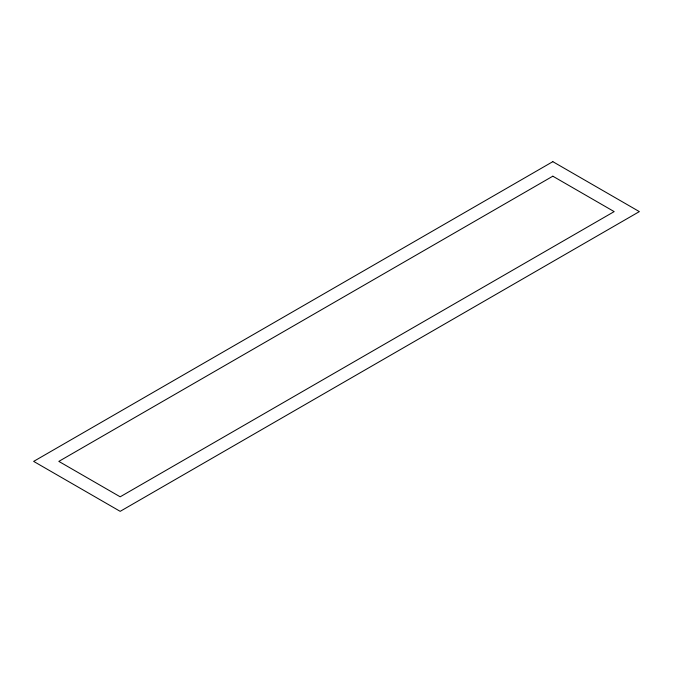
<?xml version="1.0" encoding="UTF-8"?>
<svg xmlns="http://www.w3.org/2000/svg" width="673" height="673" viewBox="0 0 673 673"><rect width="100%" height="100%" fill="white"/><g stroke="black" fill="none" stroke-linecap="round" stroke-linejoin="round"><path stroke-width="1.01" d="M552.819 161.655L33.65 461.392L120.181 511.345L639.35 211.608L552.819 161.655M552.819 176.191L58.829 461.392L120.181 496.809L614.171 211.608L552.819 176.191"/></g></svg>
